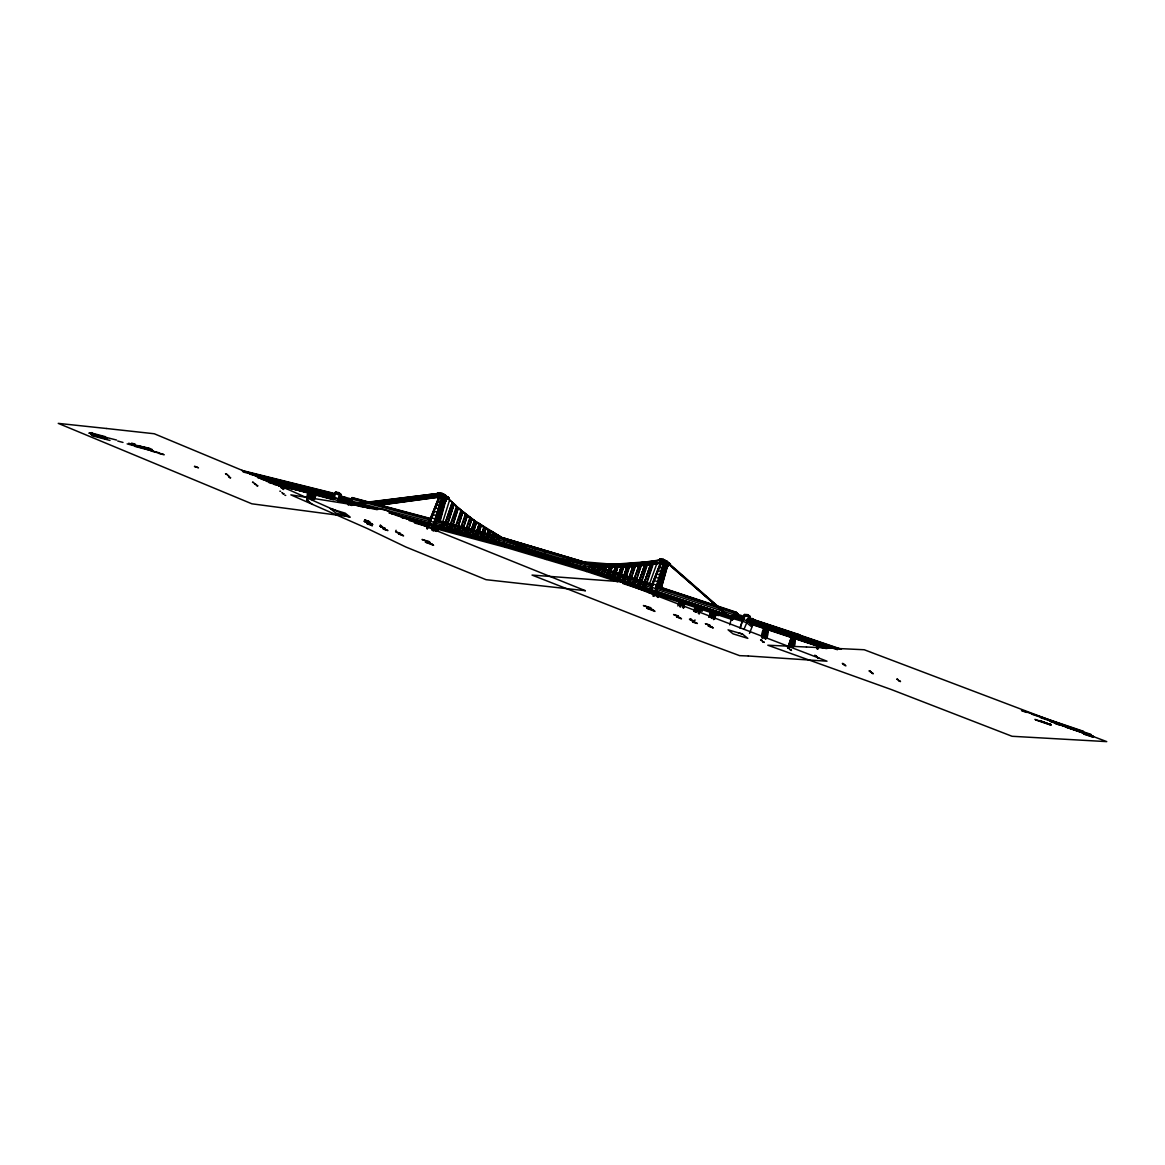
<?xml version="1.0" encoding="UTF-8"?>
<svg xmlns="http://www.w3.org/2000/svg" width="1165" height="1165" viewBox="0 0 1165 1165"><rect width="100%" height="100%" fill="white"/><g stroke="black" fill="none" stroke-linecap="round" stroke-linejoin="round"><path stroke-width="1.5" d="M335.564 492.256L335.753 493.785L334.908 492.591L338.2 492.533L340.733 494.761L338.884 499.29L338.156 498.707L340.53 493.742L340.733 494.761L334.908 492.591L336.234 492.46M586.607 563.394L572.146 561.428L586.607 563.394L615.906 564.515L572.292 560.904M744.843 615.368L744.653 614.348M431.079 520.26L341.68 496.363L335.039 493.203L333.627 499.319L348.379 503.819L349.456 501.649L338.491 498.387L337.879 500.673L338.156 498.707M426.958 528.604L427.904 524.396L429.04 524.862L428.502 525.561L428.137 524.585M432.885 526.798L432.885 525.881L434.021 526.347L433.016 526.9L433.132 526.07M433.671 526.522L434.268 527.672L434.064 526.726M436.147 529.434L436.147 528.517L437.283 528.968L436.263 529.536L437.283 528.968M436.933 530.06L436.933 529.143L438.069 529.609L437.05 530.162L436.933 529.143M649.298 590.466C649.546 592.956 648.905 589.068 650.434 590.932L649.284 591.383L661.021 561.545L660.438 559.535L661.633 561.792L650.157 590.83L661.502 561.69M651.788 587.976L650.07 592.024L651.22 591.572L650.085 591.106L650.201 592.126L652.997 584.524M653.332 596.174L654.279 591.966L655.414 592.417L653.798 596.305M655.065 593.509L655.065 592.592L656.201 593.058L655.181 593.611M657.526 595.504L657.541 594.587L658.676 595.053L657.657 595.606L657.774 594.776L657.351 596.829L654.22 594.31M658.443 596.232L658.327 595.228L659.463 595.679L658.312 596.13L659.463 595.679M729.727 624.877L732.115 615.863L743.066 619.125L740.226 628.022M586.65 563.234L557.875 558.603L543.822 554.919L516.415 544.798L543.837 554.919L558.151 558.618L586.985 563.7L601.737 564.297M616.46 564.574L601.65 564.85L631.226 563.962M590.815 564.967L618.469 566.583L590.699 565.506M659.9 560.001L630.585 563.991L601.184 564.282L615.921 564.137M661.691 562.535L633.818 566.598L597.63 566.35M645.978 563.001L660.657 560.103L631.182 564.311L645.993 562.855M438.433 521.643L439.409 509.367L444.36 501.882M438.797 521.76L439.234 509.921M439.977 508.814L444.52 501.314L439.788 509.425L438.608 521.032M436.773 519.357L441.418 510.984L442.045 502.071M441.797 511.056L442.336 499.741L441.972 510.43M665.754 567.967L660.817 575.394L660.366 587.204L661.167 575.554L665.914 567.399L661.371 574.898M662.827 577.024L657.803 585.325L662.812 577.068L663.73 565.811L663.001 576.398M663.191 577.126L663.555 566.379M618.426 566.161L633.192 566.088L660.963 562.433M597.63 566.161L604.213 566.714L591.15 565.243L594.456 565.549M590.757 564.938L603.718 566.51L618.411 566.54M557.875 558.603L543.953 555.021C567.457 561.88 591.98 565.083 616.445 564.952M661.735 562.913L633.789 566.408L648.599 564.603M631.212 564.501L645.963 562.477M433.802 527.541L434.807 526.973M654.395 592.97L663.599 562.316M433.948 530.847C434.953 530.046 435.244 530.075 433.016 530.818L443.472 497.018M660.264 563.904L661.371 559.972M438.768 521.687L445.86 498.751L444.797 498.329L444.302 500.804M665.681 566.874L666.191 564.399L667.239 564.836L666.22 567.078L663.336 566.146M668.768 565.083L670.399 563.991L668.069 565.389L667.006 567.704L665.987 567.005L667.196 562.943L665.623 561.661L663.744 565.316M442.336 496.348L441.564 498.605M662.958 564.676L663.73 562.418M740.052 627.877L744.129 615.295L749.372 617.232L747.974 621.382M680.695 605.654L681.525 602.451L683.418 603.98L682.588 607.183M696.146 611.887L697.398 607.082L696.291 606.281L695.054 610.984L694.063 610.824M698.447 611.8L699.277 608.596L697.398 607.082L695.942 612.149M713.286 611.625L712.033 616.431L713.927 617.96L715.179 613.154M679.603 604.795L680.418 601.65L684.51 604.781L683.695 607.926M679.69 604.868L680.462 601.693M679.646 606.557L681.088 600.863L680.01 600.528L677.826 605.96M680.433 605.465L681.248 602.32M680.535 605.815L681.423 602.378M680.375 607.14L681.612 602.436M682.501 607.14L683.229 603.921M683.331 607.81L684.059 604.591M683.345 608.086L684.234 604.65M695.083 611.13L696.335 606.324M695.214 611.567L696.947 605.48L695.869 605.159L693.787 610.664M695.505 611.174L696.743 606.47L695.563 606.062L697.675 607.824M695.884 611.654L697.121 606.95M696.335 611.843L697.471 607.052L696.393 606.732L694.515 611.261M698.272 611.683L699.102 608.552L700.107 609.28L699.204 612.703M698.476 612.12L699.189 608.625M698.316 613.445L699.466 608.654L698.374 608.334L699.204 609.004M699.102 612.353L699.932 609.222M699.146 614.115L700.282 609.324M710.635 617.188L712.179 610.824L713.461 611.683L711.815 617.96M710.898 617.217L712.543 610.941M710.985 617.304L712.631 611.013L711.466 610.62L708.961 616.649L711.466 610.62M711.393 618.411L713.009 611.494L711.728 617.887M713.796 619.562L715.354 613.212L713.781 617.945L712.776 617.639L713.723 615.338M713.446 619.46L715.092 613.183M714.611 618.615L715.82 613.766L715.048 618.659M714.655 618.965L715.994 613.824M438.419 522.007L444.884 498.402M438.972 521.905L445.365 498.547M439.554 520.857L445.205 500.717M439.773 520.653L445.671 499.042L446.734 499.465L447.273 497.863M440.239 520.799L446.151 499.188M659.754 587.728L666.278 564.486M666.409 564.574L659.827 587.728L660.628 576.005L660.191 587.83L666.759 564.617M660.366 587.976L666.89 564.719L668.768 565.2M660.948 586.942L666.598 566.787M660.817 588.296L667.196 565.214M661.021 588.5L667.545 565.258M661.152 588.602L667.676 565.36L663.977 562.375L656.012 588.645L656.667 589.17M281.915 488.135L283.022 482.456L282.396 484.378C290.114 490.523 279.149 478.349 280.78 487.669M498.504 541.681L500.091 536.526M588.849 568.651L590.364 563.481M617.727 581.786L586.694 571.534L582.82 568.404L583.141 567.486L733.12 617.013L583.301 567.02L502.552 542.919L390.071 512.862M308.317 498.766L309.642 491.805L306.672 500.12L307.808 500.455L306.672 500.12M310.735 498.635C315.963 491.513 306.73 486.737 306.992 498.227M312.045 499.683L313.56 494.615C309.293 490.465 320.841 500.091 312.701 494.266L311.463 497.557M314.404 499.494L315.409 496.115L313.429 493.858M493.29 540.356L495.3 533.803L493.348 540.371M593.451 572.044L595.956 563.845M487.64 540.633L490.48 531.153M599.087 572.175L601.46 564.268M482.441 539.235L485.79 528.167M607.067 564.355L603.674 575.423M351.51 502.668L302.114 487.931L258.31 476.82M442.205 496.246L432.885 525.881M442.685 496.377L432.419 530.235M433.948 526.624L442.991 496.873C444.71 498.169 447.943 493.844 444.695 496.843M442.525 499.261L435.273 523.1L434.618 522.561L441.87 498.722L442.773 499.334M664.079 562.462L655.021 592.213M655.837 591.048L664.385 562.943M655.982 591.092L665.71 561.559M656.463 591.238L664.865 563.088L667.72 561.821L665.39 563.219M472.524 534.881L476.441 522.051M461.602 533.701L467.456 515.061M467.325 533.439L471.869 518.673M619.489 578.845L624.032 564.078L619.547 578.874M789.404 646.619L792.346 637.051C789.652 634.532 796.001 639.454 791.486 636.702L787.788 647.871M790.19 647.245L793.132 637.677L792.215 636.294M791.982 646.706L794.428 638.726C794.341 634.663 797.006 645.803 792.753 647.332M281.682 487.946L282.775 483.999M283.605 489.504L284.639 486.169M762.245 638.566L765.478 628.139M763.556 637.459C770.036 627.309 763.366 621.775 761.517 636.308M764.866 638.507L767.56 629.828C768.565 625.663 768.609 637.867 765.638 639.134M451.204 530.89L458.267 507.998L452.748 525.211M634.372 585.558L641.493 562.71M441.302 526.463L449.574 500.135M446.472 527.949L453.899 504.241M647.376 561.981L639.367 587.364M645.104 587.291L653.361 560.962M308.041 498.547L310.196 491.251M310.487 498.431L312.074 493.407M311.798 499.479L313.385 494.47M314.171 499.304L315.234 495.97M447.608 499.188L449.006 497.921L446.676 499.304L445.627 501.634L441.943 500.076L442.7 497.703M502.552 542.919L502.086 544.317L505.974 547.448L586.694 571.534M653.026 584.772L585.879 562.549L504.94 538.405L503.149 543.997L551.948 558.559M434.72 519.94L505.013 538.463L585.879 562.549L583.913 568.098M506.265 546.516L505.974 547.448L435.681 528.662M817.99 649.109L818.427 644.973L817.16 648.861M789.127 646.386L792.171 636.906M789.899 647.012L792.943 637.532M791.719 646.488L794.297 637.969M792.491 647.114L795.025 639.206M762.522 636.614L765.347 627.382M763.293 637.24L766.075 628.619M764.604 638.289L767.429 629.071M765.376 638.93L768.157 630.309M583.301 567.02L583.782 567.996L649.444 589.17M747.712 620.974L830.47 648.308M447.506 523.973L454.059 504.11L447.549 524.017M458.02 526.813L462.942 511.872M463.16 528.386L467.383 515.556M468.476 529.434L471.898 519.066M479.063 532.434L481.247 525.823M484.291 533.876L485.951 528.837M489.533 535.143L490.625 531.808M605.64 569.787L606.732 566.467M610.708 571.607L612.368 566.569M615.863 573.267L618.047 566.656M621.251 574.884L624.032 566.423M626.362 576.559L629.784 566.19M636.541 580.083L641.464 565.141M641.828 581.641L647.478 564.515M646.793 583.476L653.361 563.612M667.763 565.433C666.759 571.112 665.885 563.598 668.288 565.564M106.161 438.317L89.152 433.118L94.554 434.035M89.953 433.162L103.772 437.341M109.991 440.457L92.501 435.826L91.394 434.327M92.035 434.836L106.641 439.059M480.927 525.532L477.665 536.235L481.029 525.153L493.611 533.716L478.553 523.114L503.746 538.681L516.809 544.9L544.04 554.875L516.707 545.045L503.63 538.827L490.8 530.934L504.43 539.147M92.472 433.132L91.787 432.579M198.472 467.951L194.613 466.189M282.09 483.795L284.333 486.009L282.047 484.407L282.891 484.757M285.221 486.737C293.493 491.907 283.051 485.747 285.949 487.218M285.323 486.402L287.493 488.572L285.265 487.014M258.455 476.354L302.114 487.931L334.311 498.052M309.526 491.048L311.87 492.941L309.788 498.343M312.759 493.654L315.031 495.489L313.545 499.232M315.817 494.135L314.827 495.154M331.836 494.426L257.785 476.529M333.641 497.353L334.355 497.936L334.53 494.776L243.194 472.014M339.277 496.741L340.282 495.241L339.729 496.858L341.709 498.46M339.918 498.489L340.457 496.858M341.68 496.363L341.199 498.038L351.714 500.848M344.709 499.057L344.622 500.804M344.228 501.838L345.16 499.071M351.772 505.537L349.18 503.455L349.646 502.057L377.766 509.571M350.33 503.207L352.136 497.572L431.37 518.774M350.607 503.28L352.485 497.703M369.349 523.405L368.184 522.59L368.722 521.236L369.786 522.095L369.349 523.405L364.252 521.352L364.689 520.027L367.383 520.828M365.315 522.211L365.766 520.886L364.689 520.027L367.892 521.119M368.854 522.706L372.596 524.366L372.159 525.677L367.062 523.609L367.499 522.299L370.965 523.434M368.125 524.483L368.577 523.158M372.159 525.677L371.096 524.818L371.533 523.507M380.038 526.216L385.134 528.284L381.101 527.09L380.038 526.216L380.474 524.905M381.101 527.09L381.538 525.764M383.911 529.347L382.848 528.488L387.945 530.556L383.911 529.347L384.348 528.036M395.649 531.575L400.76 533.643L396.726 532.434L395.649 531.575L396.1 530.25M426.827 528.502L428.021 525.415M427.307 528.648L439.642 495.329L428.167 524.512M427.424 528.75L428.589 525.08L433.089 526.42L431.938 530.09M439.991 493.902L439.234 495.445L438.258 492.839L441.986 493.305L441.651 494.28M442.438 494.921L442.773 493.931L445.176 495.023L444.142 496.392L444.943 494.834M438.739 497.732L442.103 498.795L443.545 494.848L439.715 493.683L438.87 497.834L439.802 495.897M438.856 494.688L443.181 496.596L443.763 495.023M444.331 495.489L442.423 499.29M443.224 497.047L444.054 497.309L444.549 495.664M435.725 530.992L433.38 529.099L434.05 527.075M444.229 495.591L445.816 496.873L444.71 500.892L445.729 498.649L442.787 497.775L441.943 500.076M445.816 496.873L445.642 498.576L447.156 498.94M446.224 497.018L446.108 498.853L448.001 497.106M435.958 530.759L436.526 529.07M445.496 501.532L447.01 497.644M436.657 529.172L436.089 530.861L433.482 528.823M437.021 528.866L436.744 529.667L436.89 528.764M436.569 531.371L437.137 529.682M651.818 587.757L584.903 565.651L504.154 541.55L504.693 539.934L585.442 564.02L652.371 586.126M543.531 556.054L545.38 550.812M585.442 564.02L584.961 565.695M649.225 592.81L649.793 591.136L650.463 591.66M663.045 560.365L663.366 559.375L666.933 561.195L664.603 562.578L663.497 564.865L660.133 563.802L661.108 559.753L664.924 560.918L663.366 564.763L664.283 565.506L665.346 563.307M663.832 560.991L664.152 560.015L667.72 561.821M664.05 561.166L664.152 560.015M665.608 563.394L664.341 562.491L664.88 560.889M653.201 596.072L654.279 591.966M653.682 596.203L654.788 592.621L658.706 595.781M654.701 594.82L655.458 592.81M655.444 593.145L654.876 594.834L655.575 593.247L732.989 618.935M670.399 563.991L666.06 561.545L665.448 563.379L664.603 563.132M667.196 562.943L666.103 566.976M666.89 567.603L668.404 563.729M657.468 596.931L658.036 595.242M668.128 565.549L668.623 563.904M658.531 595.766L657.963 597.441L658.589 595.33M680.01 600.528L684.51 604.781L684.816 603.878L681.088 600.863M694.995 619.897L694.558 621.207L690.525 620.013L690.962 618.688M693.335 622.27L692.258 621.411L697.369 623.479L693.335 622.27L693.772 620.96M699.306 609.077L699.612 608.174M733.12 616.999L741.29 619.008M734.067 616.227L735.494 611.975L738.1 613.955L735.756 612.062L656.39 585.849M734.139 616.285L735.756 612.062M734.401 616.372L735.741 612.397L656.288 586.126M735.829 615.076L735.13 617.159L741.843 619.387M736.469 615.586L735.77 617.683L740.809 619.343M736.411 618.12L737.227 615.411M734.227 612.95L737.765 613.809M736.673 618.207L737.489 615.499M744.115 629.085L749.634 615.834L749.372 617.232M752.139 624.746L753.071 621.979M749.474 633.41L754.25 621.178M766.759 628.867L767.953 629.828L766.075 634.765M826.961 648.585L770.254 629.275L816.811 644.609M825.898 648.526L770.254 629.275M791.545 636.09L792.739 637.051L790.234 643.764M792.317 645.454L794.821 638.74L793.627 637.765M798.709 636.469L797.617 636.177L798.185 634.576L749.022 618.338M799.438 634.707L801.52 636.381L800.967 638.012L798.884 636.338L799.438 634.707L748.425 617.858M802.743 639.57L800.399 637.546L800.879 635.872L840.518 649.313M817.379 649.036C816.068 642.235 822.388 648.701 819.097 645.177M820.393 646.983L821.077 647.187M1082.183 732.698L1082.736 731.067L1022.404 710.621M1089.639 735.231L1050.32 721.383M1090.556 735.377L1083.523 733.513M1055.854 723.378L1091.911 735.77L1090.79 734.3L1040.796 717.786M1091.27 735.29L1050.058 721.15M439.278 497.921L440.021 495.533M660.672 563.991L661.4 561.603M454.204 530.031L460.99 510.285M459.418 531.473L465.418 513.969M464.019 534.604L469.903 517.464L456.098 506.149L469.713 517.624M475.291 535.667L479.179 524.163L474.723 537.298M480.49 537.196L483.912 527.206M485.761 538.405L488.586 530.162M490.582 540.079L493.057 532.871M495.868 541.215L497.834 535.478M591.82 569.831L593.786 564.093L591.864 569.874M596.393 573.253L599.363 564.588M601.854 573.063L604.693 564.807M606.324 576.588L610.329 564.938M612.076 576.486L616.008 565.025M622.445 579.966L627.746 564.544L622.503 580.01M627.615 581.67L633.614 564.166M632.158 584.961L639.498 563.569M637.91 584.99L645.497 562.913L637.954 585.034M770.895 629.799L822.621 646.895M1040.229 720.669L1050.379 724.645L1034.913 719.373M1050.539 724.179L1051.019 725.169L1035.554 719.897M503.251 538.521L516.517 544.667L503.324 538.346M761.633 636.964L764.619 627.789L766.25 628.765M763.468 634.576L765.755 628.474M764.764 635.639L766.876 629.624M788.341 646.298L791.661 636.847M791.53 644.827L793.758 638.522M311.696 497.732L312.875 494.411M443.69 497.193L442.889 499.435L441.986 498.693L442.598 496.305L446.37 499.363L445.147 501.489M445.642 523.289L452.981 502.901M450.738 525.051L457.248 506.964M644.216 582.791L650.74 564.705M649.444 584.116L656.783 563.729M456.083 526.041L461.631 510.721M461.209 527.687L466.015 514.479M634.066 579.282L638.871 566.074M762.289 636.949L765.39 628.416L766.439 628.678M763.599 637.998L766.701 629.479L767.662 630.25M764.997 636.92L767.473 630.105L768.521 630.367M466.379 529.216L470.485 517.944M471.505 530.672L474.985 521.192L471.548 530.73M623.785 576.165L627.251 566.685M628.925 577.738L633.032 566.452M788.836 646.692L792.273 637.328L793.307 637.59M790.715 646.182L793.569 638.376L794.53 639.148M791.486 646.808L794.355 639.003L795.214 639.352L794.253 638.58M438.681 509.353L440.501 504.43M619.139 573.034L621.411 566.874L619.183 573.093M613.504 573.02L615.746 566.947M487.625 533.585L488.761 530.57L487.669 533.643M608.96 569.845L610.081 566.831M309.541 498.139L311.39 493.217L312.438 493.465M313.312 499.057L314.55 495.766L315.599 496.013M349.675 502.042L372.334 508.624M603.295 569.714L604.431 566.7M501.489 538.07L493.552 533.672L499.8 537.327M282.702 489.227L283.969 485.965L285.003 486.213M439.758 495.576L427.904 524.396M428.778 524.745L440.239 495.722M432.259 516.765L434.239 511.755M436.89 505.057L438.87 500.033M661.152 561.647L649.56 590.582M678.613 604.868L679.981 601.577M678.904 604.635L679.792 601.519L680.52 601.737M682.923 603.863L682.646 606.368M693.801 611.13L695.927 606.179L694.151 610.766M694.529 611.727L696.568 606.79L695.563 606.062M696.801 606.878L696.539 609.397M709.004 617.334L711.917 610.795M715.514 613.693L715.237 616.212M469.087 517.114L481.64 525.604M478.917 523.915L455.297 505.741M428.807 524.672L428.502 525.561M433.482 527.046L434.021 526.347M434.545 526.871L434.268 527.672M437.836 529.42L437.53 530.308L437.676 529.405M649.895 591.631L650.434 590.932M655.968 592.869L655.662 593.757M458.733 508.29L444.782 495.62L456.403 505.901M340.631 497.207L340.442 496.203M750.202 618.499L749.008 619.241M478.247 523.609L493.552 533.672M493.305 532.958L501.081 537.735M445.627 496.305L446.253 496.144M753.537 620.596L754.512 619.78L754.702 620.785L753.842 619.576L748.891 618.63L752.182 618.571L754.702 620.785M469.233 516.998L481.698 525.648M481.349 526.099L466.626 514.901M445.889 498.678L448.219 497.28L446.035 495.97M665.302 562.287L666.933 561.195M667.283 564.748L669.613 563.35L665.419 561.85M335.753 493.276L338.2 492.533L340.107 493.742M456.01 506.309L469.859 517.508M443.21 496.508L444.142 496.392M444.011 497.266L444.928 497.018M665.302 562.389L660.57 561.355L661.4 562.04M340.879 496.203L345.423 497.688L341.36 496.596M660.963 562.287L647.929 564.413M661.793 563.059L648.643 564.981M371.533 503.207L439.292 494.004M371.591 503.251L439.351 494.047M371.562 503.586L439.38 494.426M371.591 503.79L439.365 494.586M377.708 504.824L440.195 496.421M377.751 504.867L440.254 496.45M379.513 504.969L440.283 496.843M379.542 505.159L440.239 496.989M348.175 504.532L438.55 493.407M348.204 504.926L438.506 493.378M373.819 503.804L439.467 495.795M373.849 504.183L439.496 496.174M373.849 504.387L439.889 496.29M645.264 561.909L615.863 564.093M633.148 565.52L647.9 564.035M745.571 614.741L747.289 614.625L749.823 616.853L744.013 614.683L747.289 614.625L749.197 615.834M615.848 564.486L645.279 562.433M633.207 565.549L603.79 565.957M616.401 564.923L631.182 564.311M633.818 566.059L618.965 566.991L633.833 566.438M440.559 492.97L438.258 492.839M659.652 558.909L660.628 561.515L659.652 558.909L663.599 559.55L662.171 559.229M659.871 559.084L661.036 558.938M660.438 559.535L664.385 560.19M660.657 559.724L661.822 559.564M619.023 566.641L597.718 565.811M604.213 566.714L618.965 566.991M590.699 565.316L603.703 566.307M278.246 483.635L288.818 485.994M292.342 486.795L334.646 496.246M287.784 486.184L301.881 489.344M312.453 491.703L333.612 496.436M320.142 494.266L334.282 497.426M194.453 466.655L197.788 467.398M274.168 484.465L306.672 491.645M327.074 496.319L334.122 497.892M278.406 485.82L310.152 492.941M441.564 493.785L444.142 494.441M241.796 470.398L334.894 493.596M242.524 470.98L332.243 493.29L331.53 492.708L331.006 494.339L334.617 496.028M257.946 476.063L324.802 492.678M250.053 474.213L334.37 495.241M368.65 522.765L364.252 521.352M257.363 476.412L302.754 488.455L257.217 476.878M131.616 443.166L135.082 444.098M138.256 445.627L143.499 447.025M146.994 447.957L150.489 448.875M258.848 477.621L335.753 498.023M91.613 433.031L105.491 436.729M131.456 443.632L134.922 444.549M143.586 446.85L150.503 448.7M89.152 433.118L116.558 440.035M128.674 443.253L152.367 449.574M257.727 477.679L334.632 498.067M261.863 479.106L333.525 498.125M117.752 441.04L122.995 442.438M131.732 444.753L150.955 449.85M261.062 479.063L334.471 498.533M127.131 443.88L153.343 450.826M266.945 480.97L334.326 498.78M93.783 435.302L99.025 436.7M147.955 449.675L153.198 451.073M291.279 487.698L296.522 489.096M300.017 490.014L305.259 491.412M313.997 493.727L322.734 496.042M326.229 496.974L331.472 498.358M91.234 434.793L106.962 438.972M134.936 446.384L159.401 452.879M266.013 481.16L334.166 499.246M151.29 451.073L163.537 454.321M270.134 482.601L333.059 499.29M158.921 453.433L164.163 454.831M269.028 482.645L333.7 499.8M434.807 519.663L505.013 538.463M352.311 497.921L431.283 519.066M434.589 521.192L504.693 539.934M341.345 497.572L351.874 500.382M430.526 521.876L338.971 497.717L351.83 501.154M435.783 523.289L504.154 541.55M345.058 499.625L352.078 501.503M339.903 498.474L351.073 501.46M344.913 500.091L351.976 502.013M340.762 499.581L343.806 500.397M352.048 503.047L355.558 503.979M360.83 505.392L376.644 509.615M388.95 512.906L429.375 523.711M434.647 525.109L503.178 543.429L583.927 567.53M391.673 513.794L503.44 543.647M360.669 505.858L369.829 508.377M395.823 515.25L409.876 519.007M416.91 520.886L422.458 522.444L417.172 521.09M434.487 525.575L440.006 527.119M452.064 530.279L457.539 531.808M460.845 532.623L474.898 536.381M478.422 537.327L492.475 541.07M495.999 542.016L501.27 543.429M364.456 507.008L369.727 508.421M399.595 516.401L404.867 517.813M464.617 533.774L469.888 535.186M482.194 538.478L487.465 539.876M349.18 503.455L363.247 507.212M401.91 517.551L502.086 544.317L582.82 568.404L732.8 617.945M409.133 520.522L428.472 525.692M431.982 526.624L504.503 546.05M414.594 523.027L428.647 526.784M742.454 634.037L728.067 629.828L733.062 633.862L747.813 638.362L742.454 634.037L738.377 632.813M443.006 496.45L443.69 496.144M340.966 499.537L347.927 501.547M341.068 499.887L350.476 502.61M340.806 499.989L346.02 501.503M665.623 561.661L732.523 619.838M664.181 563.845L667.501 564.923L669.016 563.074M437.967 501.241L440.53 502.013M659.361 567.311L661.924 568.083M436.657 504.562L439.496 505.421M658.05 570.646L660.89 571.491M439.511 506.877L442.351 507.722M660.904 572.947L663.744 573.792M435.346 507.896L438.462 508.814M656.74 573.966L659.856 574.898M441.433 510.94L436.22 519.867L441.622 511.668M438.273 510.255L441.389 511.187M659.667 576.326L662.769 577.257M434.035 511.217L437.428 512.221M655.429 577.287L658.808 578.306M437.021 513.634L440.414 514.639M658.414 579.704L661.807 580.709M432.725 514.537L436.38 515.629M654.118 580.607L657.774 581.714M437.006 517.376L439.438 518.105M658.385 583.447L660.832 584.175M508.974 540.793L514.027 542.308M520.697 544.259L525.837 545.832M532.507 547.783L537.633 549.356M431.414 517.857L435.346 519.037M652.793 583.942L656.74 585.107M657.235 586.854L659.856 587.641M338.899 493.378L335.986 492.271L340.53 493.742M746.78 615.105L749.634 615.834M430.103 521.192L434.312 522.444M651.483 587.262L655.706 588.514M735.741 612.397L737.736 614.144M502.392 543.385L584.189 567.748M508.173 545.438L532.23 552.618M535.667 553.637L544.259 556.2M551.132 558.253L575.19 565.433M578.626 566.452L583.782 567.996M554.831 559.491L563.729 562.083M570.297 564.108L575.495 565.593M754.512 619.78L749.969 618.295L753.871 620.115M504.023 545.875L587.029 570.617M428.793 524.512L433.278 525.852M650.172 590.582L654.672 591.922M654.482 592.49L649.968 591.15L649.4 592.839L653.915 594.179M655.298 592.781L656.201 593.058M402.085 517.58L403.163 517.915M650.754 591.791L655.269 593.131M654.279 592.869L655.414 592.417M304.458 488.965L335.127 498.11M338.345 498.853L350.461 502.683M341.112 499.945L346.238 501.605M734.168 617.261L740.474 619.139M333.263 498.067L302.594 488.921L302.114 487.931M340.064 500.091L345.175 501.62M658.706 595.184L655.444 594.048M654.73 594.223L657.744 595.126M428.021 526.769L432.521 528.109M437.166 529.347L438.069 529.609M680.943 602.261L681.7 602.509M683.739 603.557L684.816 603.878M731.94 618.295L746.343 622.489L751.702 626.828M682.515 603.718L683.695 604.111M699.612 609.149L702.306 611.115L698.767 608.159M820.189 646.459L819.33 646.357M287.129 488.514L288.163 488.776M709.966 615.368L710.97 615.673M710.781 616.037L711.8 616.343M330.467 508.683L345.233 513.183L350.228 517.216L335.84 513.022L330.467 508.683L334.544 509.906M787.482 647.624L788.618 647.958M369.917 523.566L372.596 524.366M367.062 523.609L371.096 524.818M733.732 616.999L740.226 618.994M652.924 585.048L585.777 562.841L504.926 538.74M619.11 574.622L631.212 578.656L635.595 565.768M636.308 580.301L651.847 585.471M656.943 587.116L672.496 592.286M686.17 596.771L708.597 604.213M734.329 612.674L738.1 613.955M656.842 587.393L665.521 590.291M655.793 587.262L745.032 616.736M748.207 618.484L799.059 635.289L797.588 634.095M755.59 621.222L784.409 630.731M799.671 635.77L801.52 636.381M735.246 614.829L743.882 617.668M749.051 619.387L799.103 635.915M737.401 615.775L742.586 617.494M747.755 619.197L796.044 635.143M656.973 589.461L744.479 618.367M747.173 619.285L798.942 636.381M743.518 618.251L735.508 615.702M746.75 619.387L799.496 636.818M735.494 615.834L740.663 617.552M749.299 620.406L801.069 637.503M736.382 616.401L744.391 619.052M747.653 620.115L829.48 647.376M734.547 616.081L743.954 619.154M748.265 620.61L800.967 638.012M748.352 621.498L829.378 648.25M746.881 621.047L828.592 648.206M1056.16 723.378L1090.644 734.765M654.614 590.873L733.906 617.071M828.286 648.206L748.207 621.964L826.407 648.09M747.959 621.921L823.932 647.143M1089.435 734.853C1098.77 738.785 1089.785 736.003 1084.105 733.601M585.5 568.564L647.58 589.126M656.186 591.907L732.028 616.955M1066.048 727.251L1093.513 736.498L1084.732 734.125M749.648 623.129L825.504 648.191M750.289 623.639L824.412 648.133M750.915 624.149L818.15 646.357M1083.639 734.067L1092.26 736.906M584.757 569.976L651.978 592.184M622.896 583.49L648.745 592.038M655.647 594.31L679.778 602.276M683.214 603.426L695.287 607.402M698.84 608.523L710.796 612.528M714.247 613.664L731.489 619.358M841.436 649.255L800.078 635.216L799.554 636.862L837.446 649.706M1021.487 710.679L1026.656 712.427M1031.826 714.189L1083.537 731.722L1082.736 731.067M799.714 636.396L837.475 649.211M800.457 637.007L829.64 646.91M1083.683 733.047L1088.838 734.795M1055.315 723.596L1060.456 725.344M1083.8 733.236L1092.654 736.63L1084.6 733.892M800.326 637.488L829.626 647.434M820.247 645.789L823.684 646.954M1039.151 720.611L1051.18 724.703M441.986 493.305L446.326 495.751M445.452 496.101L447.855 497.178M635.609 563.423L629.187 583.883M493.756 533.337L501.678 537.72M368.155 521.163L369.786 522.095M754.075 619.78L752.182 618.571L749.721 619.299L749.532 618.295M449.006 497.921L448.219 497.28M897.589 679.166L896.759 679.078M899.671 680.855L898.841 680.753M872.454 672.977L871.624 672.875M843.125 663.511L842.295 663.409M845.979 665.827L845.149 665.725M820.51 646.648L821.704 647.624M817.946 657.439L817.116 657.351M767.386 629.683L768.332 630.454M791.006 649.881C787.147 648.119 794.195 651.701 790.351 649.939M745.323 614.552L748.716 615.44L749.823 616.853M752.852 625.328L747.246 620.799L731.955 616.329L732.596 616.853L732.115 615.863M667.414 562.04L666.103 561.676L732.785 619.547M666.06 561.545L732.377 619.955M761.415 640.066L760.57 639.964M763.497 641.74L762.653 641.653M661.152 564.501L660.133 563.802L661.196 561.967M714.99 613.096L716.271 613.955L715.558 613.737M698.199 606.484L700.689 608.494L700.383 609.412L696.655 606.382M680.622 602.188L682.967 603.892M694.558 621.207L689.447 619.139L690.525 620.013M658.283 594.834L658.138 595.752M659.186 595.577L658.924 596.378M650.827 591.354L650.682 592.257M542.453 556.36L546.327 559.491M442.948 496.406L444.215 497.324M439.016 495.256L440.064 495.999M371.096 508.479L370.47 508.348M349.456 501.649L349.937 502.639L349.296 502.115M312.249 493.552L309.468 491.659L311.579 493.348M310.735 502.829L309.905 502.727M312.599 504.314L311.769 504.227M280.649 491.281L279.818 491.179M282.571 492.839L281.741 492.737M285.731 495.387L284.901 495.285M256.926 485.208L256.096 485.121M229.767 477.155L228.937 477.053M714.713 612.746L718.252 615.702M669.045 563.54L718.994 607.285M456.462 506.527L448.248 530.25M339.86 493.538L340.733 494.761M612.63 564.428L609.266 575.51L612.688 564.457M618.295 564.384L613.94 578.83L618.295 564.384M629.77 563.816L624.149 582.209L629.77 563.816M462.694 511.814L456.389 532.332L462.753 511.828M476.412 522.342L473.631 530.789L476.412 522.342M310.589 489.315L310.472 491.645L310.589 489.315M433.395 526.551L432.827 528.226L436.744 531.4L437.312 529.711L433.395 526.551M452.151 502.552L443.195 528.881L452.195 502.596M474.417 520.726L469.277 535.856L474.461 520.755M621.979 564.763L616.853 579.893L622.037 564.807M651.395 562.025L642.425 588.354L651.395 562.025M644.755 565.345L639.206 580.665L644.813 565.389M479.499 524.527L476.66 532.216L479.499 524.527M484.101 527.614L481.859 533.687L484.101 527.614M662.652 577.622L657.613 585.937L662.652 577.622M748.367 655.997L739.6 655.647L698.083 640.24L532.041 575.088L620.144 581.655L827.004 661.196L748.367 655.997M806.486 647.012L767.808 645.221L891.575 689.636L1012.065 736.28L1106.75 741.624L864.226 649.75L806.486 647.012M106.394 428.487L58.25 423.376L251.858 503.804L349.413 516.721L289.867 490.217L154.261 433.759L106.394 428.487M585.34 590.699L486.053 579.689L405.886 547.011L367.47 528.59L290.857 494.863L384.581 509.76L585.34 590.699M226.694 474.111L225.559 473.762L226.694 474.111M253.693 482.601L252.572 482.266L253.693 482.601M228.617 475.655L227.481 475.32L228.617 475.655M255.63 484.159L254.494 483.825L255.63 484.159M230.553 477.781L229.418 477.446L230.553 477.781M257.713 485.834L256.577 485.499L257.713 485.834M283.881 493.887L282.745 493.552L283.881 493.887M309.439 501.766L308.303 501.431L309.439 501.766M870.371 671.288L869.236 670.953L870.371 671.288M898.361 679.807L897.239 679.457L898.361 679.807M871.143 671.914L870.022 671.579L871.143 671.914M815.864 655.764L814.728 655.429L815.864 655.764M843.897 664.137L842.776 663.802L843.897 664.137M816.636 656.39L815.515 656.055L816.636 656.39M900.443 681.481L899.322 681.146L900.443 681.481M789.389 648.599L788.268 648.25L789.389 648.599M845.207 665.186L844.072 664.851L845.207 665.186M873.226 673.603L872.104 673.268L873.226 673.603M709.383 624.891L705.349 623.697L710.446 625.765L709.383 624.891M762.187 640.692L761.051 640.357L762.187 640.692M428.822 541.492L422.021 539.468L430.322 542.715L428.822 541.492M650.216 607.562L643.415 605.538L651.716 608.785L650.216 607.562M677.622 615.717L673.588 614.523L678.685 616.591L677.622 615.717M818.718 658.065L817.597 657.73L818.718 658.065M764.269 642.366L763.133 642.032L764.269 642.366M712.194 627.163L708.16 625.969L713.257 628.022L712.194 627.163M402.493 535.041L398.459 533.847L403.571 535.9L402.493 535.041M680.433 617.989L676.399 616.795L681.496 618.848L680.433 617.989M432.084 544.128L425.283 542.104L433.584 545.337L432.084 544.128M653.463 610.198L646.677 608.174L654.978 611.421L653.463 610.198"/></g></svg>
